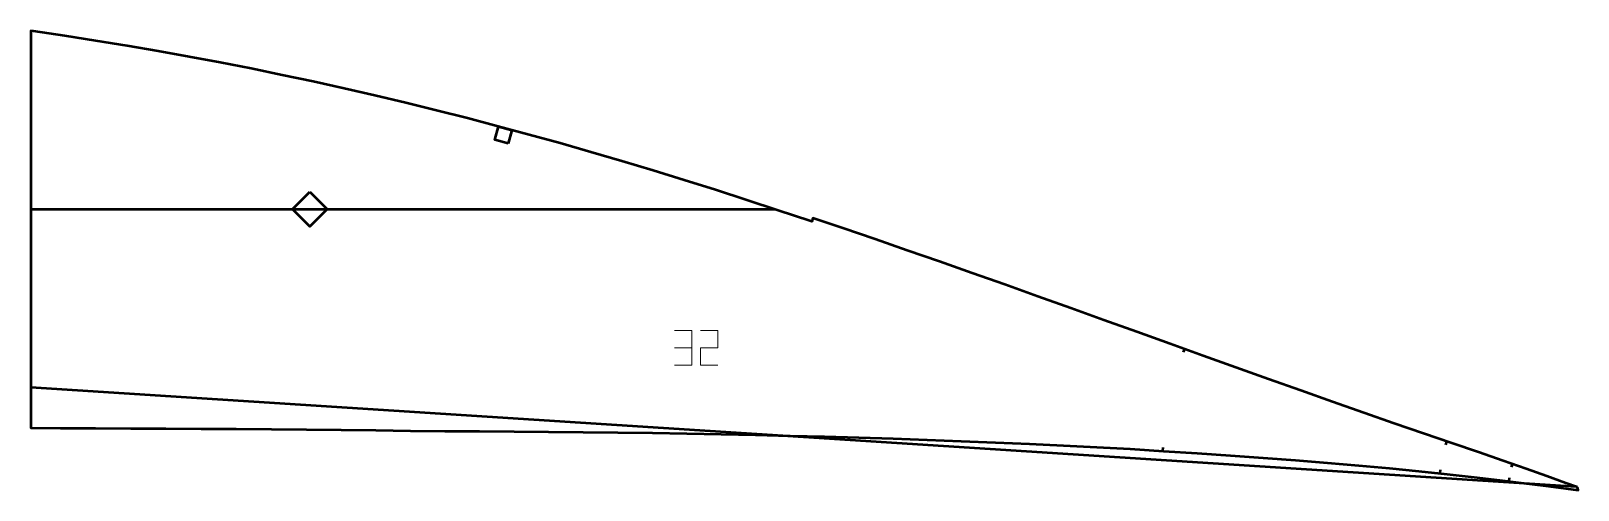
# Model space of a CAD drawing. Header units: metres. Extents: x 459 to 904, y 119 to 251.
import ezdxf

# ---------------------------------------------------------------- set-up
doc = ezdxf.new("R2010")
doc.units = ezdxf.units.M
doc.layers.add('Layer', color=1, linetype='Continuous', lineweight=50)
doc.layers.add('NumLabel', color=1, linetype='Continuous', lineweight=15)

msp = doc.modelspace()

# ---------------------------------------------------------------- linework, layer by layer
at = {"layer": 'Layer', "color": 7}
for p, q in [((459, 200), (672.92, 200)), ((533.21, 200), (545.21, 200)), ((459, 148.72), (903.4, 120.14))]:
    msp.add_line(p, q, dxfattribs=at)
at = {"layer": 'Layer'}
for p, q in [((790.75, 159.76), (790.42, 158.81)), ((784.54, 131.4), (784.45, 130.41)), ((866.19, 133.13), (865.87, 132.18)), ((864.3, 124.98), (864.2, 123.98)), ((885.11, 126.65), (884.79, 125.7)), ((884.15, 122.67), (884.07, 121.67))]:
    msp.add_line(p, q, dxfattribs=at)
for points in [[(903.86, 119.97), (900.51, 121.18), (895.03, 123.15), (889.02, 125.28), (882.47, 127.57), (875.34, 130.01), (867.68, 132.62), (859.57, 135.4), (851.1, 138.32), (842.35, 141.38), (833.38, 144.53), (824.25, 147.76), (814.97, 151.07), (805.6, 154.42), (796.15, 157.82), (786.65, 161.23), (777.12, 164.66), (767.58, 168.09), (758.07, 171.51), (748.58, 174.9), (739.13, 178.27), (729.72, 181.6), (720.36, 184.89), (711.04, 188.14), (701.78, 191.34), (692.56, 194.49), (683.89, 197.41), (683.57, 196.46), (683.07, 196.63), (673.96, 199.66), (664.89, 202.62), (655.86, 205.52), (646.87, 208.35), (637.92, 211.11), (628.99, 213.8), (620.08, 216.41), (611.18, 218.96), (602.3, 221.43), (593.43, 223.83), (584.55, 226.15), (575.68, 228.41), (566.81, 230.6), (557.94, 232.71), (549.05, 234.75), (540.16, 236.72), (531.27, 238.61), (522.36, 240.44), (513.45, 242.19), (504.52, 243.87), (495.59, 245.48), (486.64, 247.02), (477.69, 248.48), (468.73, 249.87), (459.75, 251.19), (459, 251.3), (459, 137.02), (467.47, 136.98), (477.61, 136.94), (487.74, 136.91), (497.84, 136.87), (507.94, 136.81), (518.05, 136.73), (528.15, 136.66), (538.21, 136.59), (548.22, 136.49), (558.2, 136.37), (568.16, 136.24), (578.08, 136.14), (588, 136.08), (597.94, 136.03), (607.87, 135.95), (617.82, 135.85), (627.8, 135.72), (637.77, 135.6), (647.69, 135.46), (657.56, 135.28), (667.43, 135.06), (677.34, 134.8), (687.27, 134.54), (697.16, 134.28), (706.98, 134), (716.76, 133.65), (726.57, 133.26), (736.41, 132.85), (746.22, 132.44), (755.94, 132.01), (765.57, 131.54), (775.16, 130.99), (784.78, 130.38), (794.42, 129.76), (804, 129.13), (813.44, 128.47), (822.75, 127.77), (831.93, 127.02), (840.93, 126.25), (849.71, 125.45), (858.19, 124.62), (866.34, 123.75), (874.13, 122.86), (881.51, 121.98), (888.38, 121.15), (894.69, 120.36), (900.44, 119.61), (903.98, 119.14), (903.86, 119.97)], [(596.29, 218.91), (592.43, 219.95), (593.47, 223.82), (597.33, 222.77), (596.29, 218.91)], [(539.21, 205), (544.21, 200), (539.21, 195), (534.21, 200), (539.21, 205)]]:
    msp.add_lwpolyline(points, close=True, dxfattribs=at)
at = {"layer": 'NumLabel', "color": 1}
for points in [[(644.06, 165.1), (649.06, 165.1), (649.06, 160.1), (644.06, 160.1), (649.06, 160.1), (649.06, 155.1), (644.06, 155.1)], [(651.56, 165.1), (656.56, 165.1), (656.56, 160.1), (651.56, 160.1), (651.56, 155.1), (656.56, 155.1)]]:
    msp.add_lwpolyline(points, dxfattribs=at)

doc.saveas('drawing.dxf')
